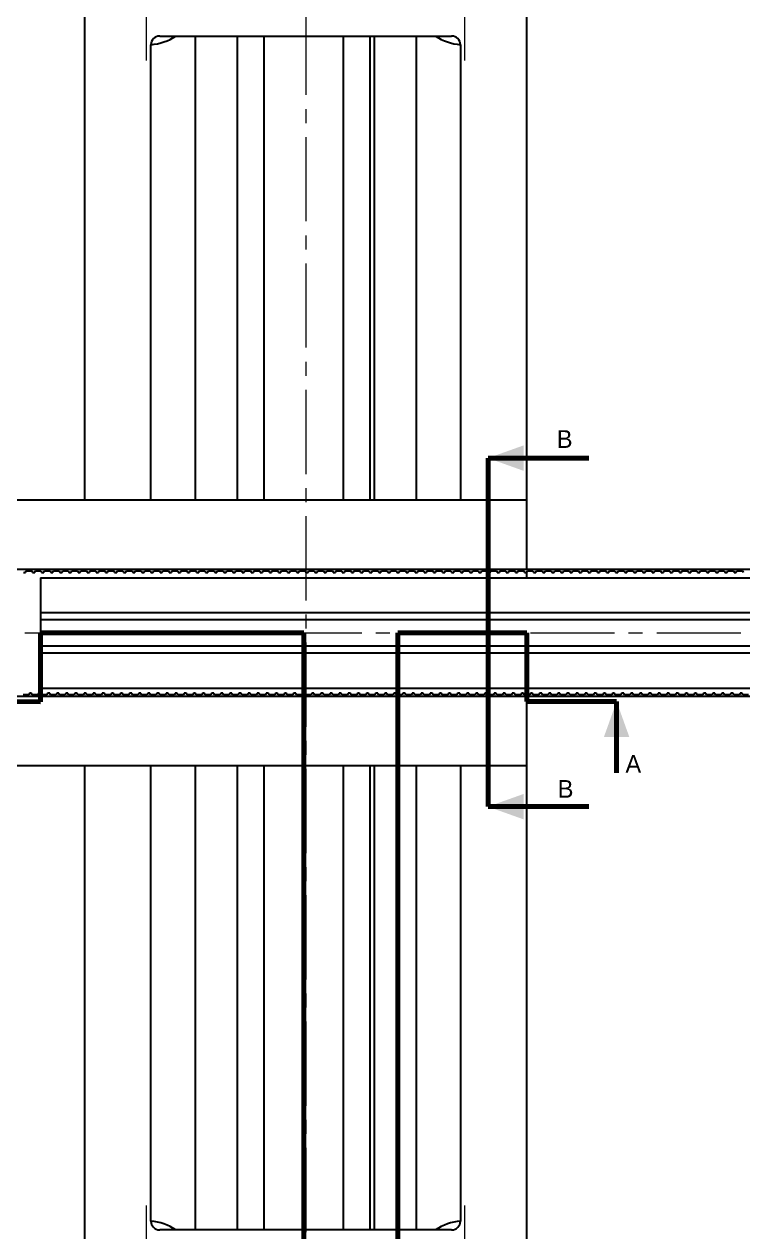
# Model space of a CAD drawing. Header units: millimetres. Extents: x 587 to 10361, y -8386 to 1488.
# Drawn here: x 7581.4 to 7744, y -5028.9 to -4755.8 of the extents above; entities that cross this region are included whole.
import ezdxf

# ---------------------------------------------------------------- set-up
doc = ezdxf.new("R2010")
doc.units = ezdxf.units.MM
doc.linetypes.add('ACAD_ISO10W100', pattern=[18, 12, -3, 0, -3])
doc.linetypes.add('CENTER2', pattern=[28.575, 19.05, -3.175, 3.175, -3.175])
for name, color, linetype, lineweight in [('Bgruba', 130, 'Continuous', 70), ('Gruba', 7, 'Continuous', 30), ('Symetria', 210, 'ACAD_ISO10W100', 0), ('Wymiar', 3, 'Continuous', 20)]:
    doc.layers.add(name, color=color, linetype=linetype, lineweight=lineweight)

# ---------------------------------------------------------------- blocks, each defined once
blk = doc.blocks.new('*U278')
at = {"layer": 'Symetria', "color": 0, "linetype": 'CENTER2', "transparency": 16777216}
for p, q in [((0, 2.4), (0, 15.5)), ((-15.5, 0), (-2.4, 0)), ((2.4, 0), (15.5, 0)), ((0, -15.5), (0, -2.4))]:
    blk.add_line(p, q, dxfattribs=at)
at = {"layer": 'Symetria', "color": 0, "linetype": 'Continuous', "transparency": 16777216}
for p, q in [((-1.2, 0), (1.2, 0)), ((0, -1.2), (0, 1.2))]:
    blk.add_line(p, q, dxfattribs=at)
blk = doc.blocks.new('*U279')
at = {"layer": 'Symetria', "color": 0, "linetype": 'CENTER2', "transparency": 16777216}
for p, q in [((0, 2.4), (0, 15.5)), ((-15.5, 0), (-2.4, 0)), ((2.4, 0), (15.5, 0)), ((0, -15.5), (0, -2.4))]:
    blk.add_line(p, q, dxfattribs=at)
at = {"layer": 'Symetria', "color": 0, "linetype": 'Continuous', "transparency": 16777216}
for p, q in [((-1.2, 0), (1.2, 0)), ((0, -1.2), (0, 1.2))]:
    blk.add_line(p, q, dxfattribs=at)
blk = doc.blocks.new('*U280')
at = {"layer": 'Symetria', "color": 0, "linetype": 'CENTER2', "transparency": 16777216}
for p, q in [((0, 2.4), (0, 15.5)), ((-15.5, 0), (-2.4, 0)), ((2.4, 0), (15.5, 0)), ((0, -15.5), (0, -2.4))]:
    blk.add_line(p, q, dxfattribs=at)
at = {"layer": 'Symetria', "color": 0, "linetype": 'Continuous', "transparency": 16777216}
for p, q in [((-1.2, 0), (1.2, 0)), ((0, -1.2), (0, 1.2))]:
    blk.add_line(p, q, dxfattribs=at)
blk = doc.blocks.new('*U281')
at = {"layer": 'Symetria', "color": 0, "linetype": 'CENTER2', "transparency": 16777216}
for p, q in [((0, 2.4), (0, 15.5)), ((-15.5, 0), (-2.4, 0)), ((2.4, 0), (15.5, 0)), ((0, -15.5), (0, -2.4))]:
    blk.add_line(p, q, dxfattribs=at)
at = {"layer": 'Symetria', "color": 0, "linetype": 'Continuous', "transparency": 16777216}
for p, q in [((-1.2, 0), (1.2, 0)), ((0, -1.2), (0, 1.2))]:
    blk.add_line(p, q, dxfattribs=at)
blk = doc.blocks.new('*U366')
at = {"layer": 'Symetria', "color": 0, "linetype": 'CENTER2', "transparency": 16777216}
blk.add_line((-118.71, 0), (529.84, 0), dxfattribs=at)
blk = doc.blocks.new('*U367')
at = {"layer": 'Symetria', "color": 0, "linetype": 'CENTER2', "transparency": 16777216}
blk.add_line((0, 545.67), (0, -67.34), dxfattribs=at)

msp = doc.modelspace()

# ---------------------------------------------------------------- hatches: boundary and pattern name
at = {"layer": 'Bgruba'}
h = msp.add_hatch(color=256, dxfattribs=at)
h.dxf.hatch_style = 1
h.paths.add_polyline_path([(7694.413, -4851.047), (7687.348, -4853.575), (7687.348, -4853.933), (7694.413, -4853.933)])
h.paths.add_polyline_path([(7694.413, -4853.933), (7687.348, -4853.933), (7687.348, -4854.29), (7694.413, -4856.818)])
h.paths.add_polyline_path([(7687.348, -4853.933), (7686.348, -4853.933), (7687.348, -4854.29)])
h.paths.add_polyline_path([(7687.348, -4853.575), (7686.348, -4853.933), (7687.348, -4853.933)])
h = msp.add_hatch(color=256, dxfattribs=at)
h.dxf.hatch_style = 1
h.paths.add_polyline_path([(7718.312, -4917.039), (7715.785, -4909.974), (7715.427, -4909.974), (7715.427, -4917.039)])
h.paths.add_polyline_path([(7715.427, -4917.039), (7715.427, -4909.974), (7715.069, -4909.974), (7712.541, -4917.039)])
h.paths.add_polyline_path([(7715.427, -4909.974), (7715.427, -4908.974), (7715.069, -4909.974)])
h.paths.add_polyline_path([(7715.785, -4909.974), (7715.427, -4908.974), (7715.427, -4909.974)])
h = msp.add_hatch(color=256, dxfattribs=at)
h.dxf.hatch_style = 1
h.paths.add_polyline_path([(7694.413, -4929.875), (7687.348, -4932.402), (7687.348, -4932.76), (7694.413, -4932.76)])
h.paths.add_polyline_path([(7694.413, -4932.76), (7687.348, -4932.76), (7687.348, -4933.118), (7694.413, -4935.645)])
h.paths.add_polyline_path([(7687.348, -4932.76), (7686.348, -4932.76), (7687.348, -4933.118)])
h.paths.add_polyline_path([(7687.348, -4932.402), (7686.348, -4932.76), (7687.348, -4932.76)])

# ---------------------------------------------------------------- linework, layer by layer
for p, q in [((7686.348, -4853.933), (7686.348, -4932.76)), ((7686.348, -4853.933), (7709.128, -4853.933)), ((7585.11, -4909.032), (7585.11, -4893.474)), ((7585.11, -4893.474), (7644.684, -4893.474)), ((7644.684, -4893.474), (7644.684, -5036.44)), ((7665.919, -5036.44), (7665.919, -4893.474)), ((7665.919, -4893.474), (7695.11, -4893.474)), ((7695.11, -4893.417), (7695.11, -4908.974)), ((7558.378, -4908.974), (7585.11, -4909.032)), ((7695.11, -4908.974), (7715.427, -4908.974)), ((7715.427, -4908.974), (7715.427, -4925.104)), ((7686.348, -4932.76), (7709.128, -4932.76))]:
    msp.add_line(p, q, dxfattribs=at)
at = {"layer": 'Gruba'}
for p, q in [((7595.11, -4745.474), (7595.11, -4863.474)), ((7695.11, -4863.474), (7695.11, -4745.474)), ((7610.11, -4863.474), (7610.11, -4760.474)), ((7612.11, -4758.474), (7678.11, -4758.474)), ((7620.11, -4758.474), (7620.11, -4863.474)), ((7629.585, -4758.474), (7629.585, -4863.474)), ((7635.635, -4758.474), (7635.635, -4863.474)), ((7653.635, -4863.474), (7653.635, -4758.474)), ((7659.635, -4758.474), (7659.635, -4863.474)), ((7660.635, -4758.474), (7660.635, -4863.474)), ((7670.11, -4758.474), (7670.11, -4863.474)), ((7680.11, -4760.474), (7680.11, -4863.474)), ((7695.11, -4863.474), (7495.11, -4863.474)), ((7695.11, -4879.116), (7695.11, -4863.474)), ((7820.538, -4879.119), (7543.962, -4879.113)), ((7581.283, -4879.823), (7581.774, -4879.823)), ((7581.774, -4879.823), (7581.917, -4879.428)), ((7581.917, -4879.428), (7583.2, -4879.428)), ((7583.2, -4879.428), (7583.344, -4879.823)), ((7583.344, -4879.823), (7583.834, -4879.823)), ((7583.834, -4879.823), (7583.978, -4879.428)), ((7583.978, -4879.428), (7585.26, -4879.428)), ((7585.11, -4880.974), (7585.11, -4888.949)), ((7585.11, -4880.974), (7820.538, -4880.974)), ((7585.26, -4879.428), (7585.404, -4879.823)), ((7585.404, -4879.823), (7585.894, -4879.823)), ((7585.894, -4879.823), (7586.038, -4879.428)), ((7586.038, -4879.428), (7587.32, -4879.428)), ((7587.32, -4879.428), (7587.464, -4879.823)), ((7587.464, -4879.823), (7587.955, -4879.823)), ((7587.955, -4879.823), (7588.099, -4879.428)), ((7588.099, -4879.428), (7589.381, -4879.428)), ((7589.381, -4879.428), (7589.525, -4879.823)), ((7589.525, -4879.823), (7590.015, -4879.823)), ((7590.015, -4879.823), (7590.159, -4879.428)), ((7590.159, -4879.428), (7591.441, -4879.428)), ((7591.441, -4879.428), (7591.585, -4879.823)), ((7591.585, -4879.823), (7592.075, -4879.823)), ((7592.075, -4879.823), (7592.219, -4879.428)), ((7592.219, -4879.428), (7593.502, -4879.428)), ((7593.502, -4879.428), (7593.645, -4879.823)), ((7593.645, -4879.823), (7594.136, -4879.823)), ((7594.136, -4879.823), (7594.28, -4879.428)), ((7594.28, -4879.428), (7595.562, -4879.428)), ((7595.562, -4879.428), (7595.706, -4879.823)), ((7595.706, -4879.823), (7596.196, -4879.823)), ((7596.196, -4879.823), (7596.34, -4879.428)), ((7596.34, -4879.428), (7597.622, -4879.428)), ((7597.622, -4879.428), (7597.766, -4879.823)), ((7597.766, -4879.823), (7598.257, -4879.823)), ((7598.257, -4879.823), (7598.4, -4879.428)), ((7598.4, -4879.428), (7599.683, -4879.428)), ((7599.683, -4879.428), (7599.826, -4879.823)), ((7599.826, -4879.823), (7600.317, -4879.823)), ((7600.317, -4879.823), (7600.461, -4879.428)), ((7600.461, -4879.428), (7601.743, -4879.428)), ((7601.743, -4879.428), (7601.887, -4879.823)), ((7601.887, -4879.823), (7602.377, -4879.823)), ((7602.377, -4879.823), (7602.521, -4879.428)), ((7602.521, -4879.428), (7603.803, -4879.428)), ((7603.803, -4879.428), (7603.947, -4879.823)), ((7603.947, -4879.823), (7604.438, -4879.823)), ((7604.438, -4879.823), (7604.581, -4879.428)), ((7604.581, -4879.428), (7605.864, -4879.428)), ((7605.864, -4879.428), (7606.008, -4879.823)), ((7606.008, -4879.823), (7606.498, -4879.823)), ((7606.498, -4879.823), (7606.642, -4879.428)), ((7606.642, -4879.428), (7607.924, -4879.428)), ((7607.924, -4879.428), (7608.068, -4879.823)), ((7608.068, -4879.823), (7608.558, -4879.823)), ((7608.558, -4879.823), (7608.702, -4879.428)), ((7608.702, -4879.428), (7609.984, -4879.428)), ((7609.984, -4879.428), (7610.128, -4879.823)), ((7610.128, -4879.823), (7610.619, -4879.823)), ((7610.619, -4879.823), (7610.762, -4879.428)), ((7610.762, -4879.428), (7612.045, -4879.428)), ((7612.045, -4879.428), (7612.189, -4879.823)), ((7612.189, -4879.823), (7612.679, -4879.823)), ((7612.679, -4879.823), (7612.823, -4879.428)), ((7612.823, -4879.428), (7614.105, -4879.428)), ((7614.105, -4879.428), (7614.249, -4879.823)), ((7614.249, -4879.823), (7614.739, -4879.823)), ((7614.739, -4879.823), (7614.883, -4879.428)), ((7614.883, -4879.428), (7616.166, -4879.428)), ((7616.166, -4879.428), (7616.309, -4879.823)), ((7616.309, -4879.823), (7616.8, -4879.823)), ((7616.8, -4879.823), (7616.944, -4879.428)), ((7616.944, -4879.428), (7618.226, -4879.428)), ((7618.226, -4879.428), (7618.37, -4879.823)), ((7618.37, -4879.823), (7618.86, -4879.823)), ((7618.86, -4879.823), (7619.004, -4879.428)), ((7619.004, -4879.428), (7620.286, -4879.428)), ((7620.286, -4879.428), (7620.43, -4879.823)), ((7620.43, -4879.823), (7620.921, -4879.823)), ((7620.921, -4879.823), (7621.064, -4879.428)), ((7621.064, -4879.428), (7622.347, -4879.428)), ((7622.347, -4879.428), (7622.49, -4879.823)), ((7622.49, -4879.823), (7622.981, -4879.823)), ((7622.981, -4879.823), (7623.125, -4879.428)), ((7623.125, -4879.428), (7624.407, -4879.428)), ((7624.407, -4879.428), (7624.551, -4879.823)), ((7624.551, -4879.823), (7625.041, -4879.823)), ((7625.041, -4879.823), (7625.185, -4879.428)), ((7625.185, -4879.428), (7626.467, -4879.428)), ((7626.467, -4879.428), (7626.611, -4879.823)), ((7626.611, -4879.823), (7627.102, -4879.823)), ((7627.102, -4879.823), (7627.245, -4879.428)), ((7627.245, -4879.428), (7628.528, -4879.428)), ((7628.528, -4879.428), (7628.672, -4879.824)), ((7628.672, -4879.824), (7629.162, -4879.824)), ((7629.162, -4879.824), (7629.306, -4879.428)), ((7629.306, -4879.428), (7630.588, -4879.428)), ((7630.588, -4879.428), (7630.732, -4879.824)), ((7630.732, -4879.824), (7631.222, -4879.824)), ((7631.222, -4879.824), (7631.366, -4879.429)), ((7631.366, -4879.429), (7632.648, -4879.429)), ((7632.648, -4879.429), (7632.792, -4879.824)), ((7632.792, -4879.824), (7633.283, -4879.824)), ((7633.283, -4879.824), (7633.426, -4879.429)), ((7633.426, -4879.429), (7634.709, -4879.429)), ((7634.709, -4879.429), (7634.853, -4879.824)), ((7634.853, -4879.824), (7635.343, -4879.824)), ((7635.343, -4879.824), (7635.487, -4879.429)), ((7635.487, -4879.429), (7636.769, -4879.429)), ((7636.769, -4879.429), (7636.913, -4879.824)), ((7636.913, -4879.824), (7637.403, -4879.824)), ((7637.403, -4879.824), (7637.547, -4879.429)), ((7637.547, -4879.429), (7638.83, -4879.429)), ((7638.83, -4879.429), (7638.973, -4879.824)), ((7638.973, -4879.824), (7639.464, -4879.824)), ((7639.464, -4879.824), (7639.608, -4879.429)), ((7639.608, -4879.429), (7640.89, -4879.429)), ((7640.89, -4879.429), (7641.034, -4879.824)), ((7641.034, -4879.824), (7641.524, -4879.824)), ((7641.524, -4879.824), (7641.668, -4879.429)), ((7641.668, -4879.429), (7642.95, -4879.429)), ((7642.95, -4879.429), (7643.094, -4879.824)), ((7643.094, -4879.824), (7643.584, -4879.824)), ((7643.584, -4879.824), (7643.728, -4879.429)), ((7643.728, -4879.429), (7645.011, -4879.429)), ((7645.011, -4879.429), (7645.154, -4879.824)), ((7645.154, -4879.824), (7645.645, -4879.824)), ((7645.645, -4879.824), (7645.789, -4879.429)), ((7645.789, -4879.429), (7647.071, -4879.429)), ((7647.071, -4879.429), (7647.215, -4879.824)), ((7647.215, -4879.824), (7647.705, -4879.824)), ((7647.705, -4879.824), (7647.849, -4879.429)), ((7647.849, -4879.429), (7649.131, -4879.429)), ((7649.131, -4879.429), (7649.275, -4879.824)), ((7649.275, -4879.824), (7649.766, -4879.824)), ((7649.766, -4879.824), (7649.909, -4879.429)), ((7649.909, -4879.429), (7651.192, -4879.429)), ((7651.192, -4879.429), (7651.336, -4879.824)), ((7651.336, -4879.824), (7651.826, -4879.824)), ((7651.826, -4879.824), (7651.97, -4879.429)), ((7651.97, -4879.429), (7653.252, -4879.429)), ((7653.252, -4879.429), (7653.396, -4879.824)), ((7653.396, -4879.824), (7653.886, -4879.824)), ((7653.886, -4879.824), (7654.03, -4879.429)), ((7654.03, -4879.429), (7655.312, -4879.429)), ((7655.312, -4879.429), (7655.456, -4879.824)), ((7655.456, -4879.824), (7655.947, -4879.824)), ((7655.947, -4879.824), (7656.09, -4879.429)), ((7656.09, -4879.429), (7657.373, -4879.429)), ((7657.373, -4879.429), (7657.517, -4879.824)), ((7657.517, -4879.824), (7658.007, -4879.824)), ((7658.007, -4879.824), (7658.151, -4879.429)), ((7658.151, -4879.429), (7659.433, -4879.429)), ((7659.433, -4879.429), (7659.577, -4879.824)), ((7659.577, -4879.824), (7660.067, -4879.824)), ((7660.067, -4879.824), (7660.211, -4879.429)), ((7660.211, -4879.429), (7661.494, -4879.429)), ((7661.494, -4879.429), (7661.637, -4879.824)), ((7661.637, -4879.824), (7662.128, -4879.824)), ((7662.128, -4879.824), (7662.272, -4879.429)), ((7662.272, -4879.429), (7663.554, -4879.429)), ((7663.554, -4879.429), (7663.698, -4879.824)), ((7663.698, -4879.824), (7664.188, -4879.824)), ((7664.188, -4879.824), (7664.332, -4879.429)), ((7664.332, -4879.429), (7665.614, -4879.429)), ((7665.614, -4879.429), (7665.758, -4879.824)), ((7665.758, -4879.824), (7666.248, -4879.824)), ((7666.248, -4879.824), (7666.392, -4879.429)), ((7666.392, -4879.429), (7667.675, -4879.429)), ((7667.675, -4879.429), (7667.818, -4879.824)), ((7667.818, -4879.824), (7668.309, -4879.824)), ((7668.309, -4879.824), (7668.453, -4879.429)), ((7668.453, -4879.429), (7669.735, -4879.429)), ((7669.735, -4879.429), (7669.879, -4879.824)), ((7669.879, -4879.824), (7670.369, -4879.824)), ((7670.369, -4879.824), (7670.513, -4879.429)), ((7670.513, -4879.429), (7671.795, -4879.429)), ((7671.795, -4879.429), (7671.939, -4879.824)), ((7671.939, -4879.824), (7672.43, -4879.824)), ((7672.43, -4879.824), (7672.573, -4879.429)), ((7672.573, -4879.429), (7673.856, -4879.429)), ((7673.856, -4879.429), (7673.999, -4879.824)), ((7673.999, -4879.824), (7674.49, -4879.824)), ((7674.49, -4879.824), (7674.634, -4879.429)), ((7674.634, -4879.429), (7675.916, -4879.429)), ((7675.916, -4879.429), (7676.06, -4879.824)), ((7676.06, -4879.824), (7676.55, -4879.824)), ((7676.55, -4879.824), (7676.694, -4879.429)), ((7676.694, -4879.429), (7677.976, -4879.429)), ((7677.976, -4879.429), (7678.12, -4879.825)), ((7678.12, -4879.825), (7678.611, -4879.825)), ((7678.611, -4879.825), (7678.754, -4879.429)), ((7678.754, -4879.429), (7680.037, -4879.429)), ((7680.037, -4879.429), (7680.181, -4879.825)), ((7680.181, -4879.825), (7680.671, -4879.825)), ((7680.671, -4879.825), (7680.815, -4879.43)), ((7680.815, -4879.43), (7682.097, -4879.43)), ((7682.097, -4879.43), (7682.241, -4879.825)), ((7682.241, -4879.825), (7682.731, -4879.825)), ((7682.731, -4879.825), (7682.875, -4879.43)), ((7682.875, -4879.43), (7684.158, -4879.43)), ((7684.158, -4879.43), (7684.301, -4879.825)), ((7684.301, -4879.825), (7684.792, -4879.825)), ((7684.792, -4879.825), (7684.936, -4879.43)), ((7684.936, -4879.43), (7686.218, -4879.43)), ((7686.218, -4879.43), (7686.362, -4879.825)), ((7686.362, -4879.825), (7686.852, -4879.825)), ((7686.852, -4879.825), (7686.996, -4879.43)), ((7686.996, -4879.43), (7688.278, -4879.43)), ((7688.278, -4879.43), (7688.422, -4879.825)), ((7688.422, -4879.825), (7688.912, -4879.825)), ((7688.912, -4879.825), (7689.056, -4879.43)), ((7689.056, -4879.43), (7690.339, -4879.43)), ((7690.339, -4879.43), (7690.482, -4879.825)), ((7690.482, -4879.825), (7690.973, -4879.825)), ((7690.973, -4879.825), (7691.117, -4879.43)), ((7691.117, -4879.43), (7692.399, -4879.43)), ((7692.399, -4879.43), (7692.543, -4879.825)), ((7692.543, -4879.825), (7693.033, -4879.825)), ((7693.033, -4879.825), (7693.177, -4879.43)), ((7693.177, -4879.43), (7694.459, -4879.43)), ((7694.459, -4879.43), (7694.603, -4879.825)), ((7694.603, -4879.825), (7695.094, -4879.825)), ((7695.094, -4879.825), (7695.237, -4879.43)), ((7695.11, -4880.974), (7695.11, -4879.778)), ((7695.237, -4879.43), (7696.52, -4879.43)), ((7696.52, -4879.43), (7696.663, -4879.825)), ((7696.663, -4879.825), (7697.154, -4879.825)), ((7697.154, -4879.825), (7697.298, -4879.43)), ((7697.298, -4879.43), (7698.58, -4879.43)), ((7698.58, -4879.43), (7698.724, -4879.825)), ((7698.724, -4879.825), (7699.214, -4879.825)), ((7699.214, -4879.825), (7699.358, -4879.43)), ((7699.358, -4879.43), (7700.64, -4879.43)), ((7700.64, -4879.43), (7700.784, -4879.825)), ((7700.784, -4879.825), (7701.275, -4879.825)), ((7701.275, -4879.825), (7701.418, -4879.43)), ((7701.418, -4879.43), (7702.701, -4879.43)), ((7702.701, -4879.43), (7702.845, -4879.825)), ((7702.845, -4879.825), (7703.335, -4879.825)), ((7703.335, -4879.825), (7703.479, -4879.43)), ((7703.479, -4879.43), (7704.761, -4879.43)), ((7704.761, -4879.43), (7704.905, -4879.825)), ((7704.905, -4879.825), (7705.395, -4879.825)), ((7705.395, -4879.825), (7705.539, -4879.43)), ((7705.539, -4879.43), (7706.822, -4879.43)), ((7706.822, -4879.43), (7706.965, -4879.825)), ((7706.965, -4879.825), (7707.456, -4879.825)), ((7707.456, -4879.825), (7707.6, -4879.43)), ((7707.6, -4879.43), (7708.882, -4879.43)), ((7708.882, -4879.43), (7709.026, -4879.825)), ((7709.026, -4879.825), (7709.516, -4879.825)), ((7709.516, -4879.825), (7709.66, -4879.43)), ((7709.66, -4879.43), (7710.942, -4879.43)), ((7710.942, -4879.43), (7711.086, -4879.825)), ((7711.086, -4879.825), (7711.576, -4879.825)), ((7711.576, -4879.825), (7711.72, -4879.43)), ((7711.72, -4879.43), (7713.003, -4879.43)), ((7713.003, -4879.43), (7713.146, -4879.825)), ((7713.146, -4879.825), (7713.637, -4879.825)), ((7713.637, -4879.825), (7713.781, -4879.43)), ((7713.781, -4879.43), (7715.063, -4879.43)), ((7715.063, -4879.43), (7715.207, -4879.825)), ((7715.207, -4879.825), (7715.697, -4879.825)), ((7715.697, -4879.825), (7715.841, -4879.43)), ((7715.841, -4879.43), (7717.123, -4879.43)), ((7717.123, -4879.43), (7717.267, -4879.825)), ((7717.267, -4879.825), (7717.758, -4879.825)), ((7717.758, -4879.825), (7717.901, -4879.43)), ((7717.901, -4879.43), (7719.184, -4879.43)), ((7719.184, -4879.43), (7719.327, -4879.825)), ((7719.327, -4879.825), (7719.818, -4879.825)), ((7719.818, -4879.825), (7719.962, -4879.43)), ((7719.962, -4879.43), (7721.244, -4879.43)), ((7721.244, -4879.43), (7721.388, -4879.825)), ((7721.388, -4879.825), (7721.878, -4879.825)), ((7721.878, -4879.825), (7722.022, -4879.43)), ((7722.022, -4879.43), (7723.304, -4879.43)), ((7723.304, -4879.43), (7723.448, -4879.825)), ((7723.448, -4879.825), (7723.939, -4879.825)), ((7723.939, -4879.825), (7724.082, -4879.43)), ((7724.082, -4879.43), (7725.365, -4879.43)), ((7725.365, -4879.43), (7725.509, -4879.825)), ((7725.509, -4879.825), (7725.999, -4879.825)), ((7725.999, -4879.825), (7726.143, -4879.43)), ((7726.143, -4879.43), (7727.425, -4879.43)), ((7727.425, -4879.43), (7727.569, -4879.826)), ((7727.569, -4879.826), (7728.059, -4879.826)), ((7728.059, -4879.826), (7728.203, -4879.43)), ((7728.203, -4879.43), (7729.485, -4879.43)), ((7729.485, -4879.43), (7729.629, -4879.826)), ((7729.629, -4879.826), (7730.12, -4879.826)), ((7730.12, -4879.826), (7730.264, -4879.431)), ((7730.264, -4879.431), (7731.546, -4879.431)), ((7731.546, -4879.431), (7731.69, -4879.826)), ((7731.69, -4879.826), (7732.18, -4879.826)), ((7732.18, -4879.826), (7732.324, -4879.431)), ((7732.324, -4879.431), (7733.606, -4879.431)), ((7733.606, -4879.431), (7733.75, -4879.826)), ((7733.75, -4879.826), (7734.24, -4879.826)), ((7734.24, -4879.826), (7734.384, -4879.431)), ((7734.384, -4879.431), (7735.667, -4879.431)), ((7735.667, -4879.431), (7735.81, -4879.826)), ((7735.81, -4879.826), (7736.301, -4879.826)), ((7736.301, -4879.826), (7736.445, -4879.431)), ((7736.445, -4879.431), (7737.727, -4879.431)), ((7737.727, -4879.431), (7737.871, -4879.826)), ((7737.871, -4879.826), (7738.361, -4879.826)), ((7738.361, -4879.826), (7738.505, -4879.431)), ((7738.505, -4879.431), (7739.787, -4879.431)), ((7739.787, -4879.431), (7739.931, -4879.826)), ((7739.931, -4879.826), (7740.422, -4879.826)), ((7740.422, -4879.826), (7740.565, -4879.431)), ((7740.565, -4879.431), (7741.848, -4879.431)), ((7741.848, -4879.431), (7741.991, -4879.826)), ((7741.991, -4879.826), (7742.482, -4879.826)), ((7742.482, -4879.826), (7742.626, -4879.431)), ((7742.626, -4879.431), (7743.908, -4879.431)), ((7743.908, -4879.431), (7744.052, -4879.826)), ((7585.11, -4888.949), (7585.11, -4890.449)), ((7817.063, -4888.949), (7585.11, -4888.949)), ((7585.11, -4890.449), (7585.11, -4896.499)), ((7585.11, -4890.449), (7815.563, -4890.449)), ((7585.11, -4896.499), (7585.11, -4897.999)), ((7815.563, -4896.499), (7585.11, -4896.499)), ((7585.11, -4897.999), (7585.11, -4905.974)), ((7585.11, -4897.999), (7817.063, -4897.999)), ((7544.035, -4907.781), (7810.538, -4907.786)), ((7582.484, -4907.468), (7581.202, -4907.468)), ((7582.628, -4907.073), (7582.484, -4907.468)), ((7583.119, -4907.073), (7582.628, -4907.073)), ((7583.262, -4907.468), (7583.119, -4907.073)), ((7584.545, -4907.468), (7583.262, -4907.468)), ((7584.689, -4907.073), (7584.545, -4907.468)), ((7585.179, -4907.073), (7584.689, -4907.073)), ((7585.11, -4905.974), (7810.538, -4905.974)), ((7585.323, -4907.468), (7585.179, -4907.073)), ((7586.605, -4907.468), (7585.323, -4907.468)), ((7586.749, -4907.073), (7586.605, -4907.468)), ((7587.239, -4907.073), (7586.749, -4907.073)), ((7587.383, -4907.468), (7587.239, -4907.073)), ((7588.666, -4907.468), (7587.383, -4907.468)), ((7588.809, -4907.073), (7588.666, -4907.468)), ((7589.3, -4907.073), (7588.809, -4907.073)), ((7589.444, -4907.468), (7589.3, -4907.073)), ((7590.726, -4907.468), (7589.444, -4907.468)), ((7590.87, -4907.073), (7590.726, -4907.468)), ((7591.36, -4907.073), (7590.87, -4907.073)), ((7591.504, -4907.468), (7591.36, -4907.073)), ((7592.786, -4907.468), (7591.504, -4907.468)), ((7592.93, -4907.073), (7592.786, -4907.468)), ((7593.421, -4907.073), (7592.93, -4907.073)), ((7593.564, -4907.468), (7593.421, -4907.073)), ((7594.847, -4907.468), (7593.564, -4907.468)), ((7594.99, -4907.073), (7594.847, -4907.468)), ((7595.481, -4907.073), (7594.99, -4907.073)), ((7595.625, -4907.468), (7595.481, -4907.073)), ((7596.907, -4907.468), (7595.625, -4907.468)), ((7597.051, -4907.073), (7596.907, -4907.468)), ((7597.541, -4907.073), (7597.051, -4907.073)), ((7597.685, -4907.468), (7597.541, -4907.073)), ((7598.967, -4907.468), (7597.685, -4907.468)), ((7599.111, -4907.073), (7598.967, -4907.468)), ((7599.602, -4907.073), (7599.111, -4907.073)), ((7599.745, -4907.468), (7599.602, -4907.073)), ((7601.028, -4907.468), (7599.745, -4907.468)), ((7601.172, -4907.073), (7601.028, -4907.468)), ((7601.662, -4907.073), (7601.172, -4907.073)), ((7601.806, -4907.468), (7601.662, -4907.073)), ((7603.088, -4907.468), (7601.806, -4907.468)), ((7603.232, -4907.073), (7603.088, -4907.468)), ((7603.722, -4907.073), (7603.232, -4907.073)), ((7603.866, -4907.468), (7603.722, -4907.073)), ((7605.148, -4907.468), (7603.866, -4907.468)), ((7605.292, -4907.073), (7605.148, -4907.468)), ((7605.783, -4907.073), (7605.292, -4907.073)), ((7605.926, -4907.468), (7605.783, -4907.073)), ((7607.209, -4907.468), (7605.926, -4907.468)), ((7607.353, -4907.073), (7607.209, -4907.468)), ((7607.843, -4907.073), (7607.353, -4907.073)), ((7607.987, -4907.468), (7607.843, -4907.073)), ((7609.269, -4907.468), (7607.987, -4907.468)), ((7609.413, -4907.073), (7609.269, -4907.468)), ((7609.903, -4907.073), (7609.413, -4907.073)), ((7610.047, -4907.468), (7609.903, -4907.073)), ((7611.33, -4907.468), (7610.047, -4907.468)), ((7611.473, -4907.073), (7611.33, -4907.468)), ((7611.964, -4907.073), (7611.473, -4907.073)), ((7612.108, -4907.468), (7611.964, -4907.073)), ((7613.39, -4907.468), (7612.108, -4907.468)), ((7613.534, -4907.073), (7613.39, -4907.468)), ((7614.024, -4907.073), (7613.534, -4907.073)), ((7614.168, -4907.468), (7614.024, -4907.073)), ((7615.45, -4907.468), (7614.168, -4907.468)), ((7615.594, -4907.073), (7615.45, -4907.468)), ((7616.085, -4907.073), (7615.594, -4907.073)), ((7616.228, -4907.468), (7616.085, -4907.073)), ((7617.511, -4907.468), (7616.228, -4907.468)), ((7617.654, -4907.073), (7617.511, -4907.468)), ((7618.145, -4907.073), (7617.654, -4907.073)), ((7618.289, -4907.468), (7618.145, -4907.073)), ((7619.571, -4907.468), (7618.289, -4907.468)), ((7619.715, -4907.073), (7619.571, -4907.468)), ((7620.205, -4907.073), (7619.715, -4907.073)), ((7620.349, -4907.468), (7620.205, -4907.073)), ((7621.631, -4907.468), (7620.349, -4907.468)), ((7621.775, -4907.073), (7621.631, -4907.468)), ((7622.266, -4907.073), (7621.775, -4907.073)), ((7622.409, -4907.468), (7622.266, -4907.073)), ((7623.692, -4907.468), (7622.409, -4907.468)), ((7623.836, -4907.073), (7623.692, -4907.468)), ((7624.326, -4907.073), (7623.836, -4907.073)), ((7624.47, -4907.468), (7624.326, -4907.073)), ((7625.752, -4907.469), (7624.47, -4907.468)), ((7625.896, -4907.073), (7625.752, -4907.469)), ((7626.386, -4907.073), (7625.896, -4907.073)), ((7626.53, -4907.469), (7626.386, -4907.073)), ((7627.812, -4907.469), (7626.53, -4907.469)), ((7627.956, -4907.074), (7627.812, -4907.469)), ((7628.447, -4907.074), (7627.956, -4907.074)), ((7628.59, -4907.469), (7628.447, -4907.074)), ((7629.873, -4907.469), (7628.59, -4907.469)), ((7630.017, -4907.074), (7629.873, -4907.469)), ((7630.507, -4907.074), (7630.017, -4907.074)), ((7630.651, -4907.469), (7630.507, -4907.074)), ((7631.933, -4907.469), (7630.651, -4907.469)), ((7632.077, -4907.074), (7631.933, -4907.469)), ((7632.567, -4907.074), (7632.077, -4907.074)), ((7632.711, -4907.469), (7632.567, -4907.074)), ((7633.994, -4907.469), (7632.711, -4907.469)), ((7634.137, -4907.074), (7633.994, -4907.469)), ((7634.628, -4907.074), (7634.137, -4907.074)), ((7634.772, -4907.469), (7634.628, -4907.074)), ((7636.054, -4907.469), (7634.772, -4907.469)), ((7636.198, -4907.074), (7636.054, -4907.469)), ((7636.688, -4907.074), (7636.198, -4907.074)), ((7636.832, -4907.469), (7636.688, -4907.074)), ((7638.114, -4907.469), (7636.832, -4907.469)), ((7638.258, -4907.074), (7638.114, -4907.469)), ((7638.748, -4907.074), (7638.258, -4907.074)), ((7638.892, -4907.469), (7638.748, -4907.074)), ((7640.175, -4907.469), (7638.892, -4907.469)), ((7640.318, -4907.074), (7640.175, -4907.469)), ((7640.809, -4907.074), (7640.318, -4907.074)), ((7640.953, -4907.469), (7640.809, -4907.074)), ((7642.235, -4907.469), (7640.953, -4907.469)), ((7642.379, -4907.074), (7642.235, -4907.469)), ((7642.869, -4907.074), (7642.379, -4907.074)), ((7643.013, -4907.469), (7642.869, -4907.074)), ((7644.295, -4907.469), (7643.013, -4907.469)), ((7644.439, -4907.074), (7644.295, -4907.469)), ((7644.93, -4907.074), (7644.439, -4907.074)), ((7645.073, -4907.469), (7644.93, -4907.074)), ((7646.356, -4907.469), (7645.073, -4907.469)), ((7646.5, -4907.074), (7646.356, -4907.469)), ((7646.99, -4907.074), (7646.5, -4907.074)), ((7647.134, -4907.469), (7646.99, -4907.074)), ((7648.416, -4907.469), (7647.134, -4907.469)), ((7648.56, -4907.074), (7648.416, -4907.469)), ((7649.05, -4907.074), (7648.56, -4907.074)), ((7649.194, -4907.469), (7649.05, -4907.074)), ((7650.476, -4907.469), (7649.194, -4907.469)), ((7650.62, -4907.074), (7650.476, -4907.469)), ((7651.111, -4907.074), (7650.62, -4907.074)), ((7651.254, -4907.469), (7651.111, -4907.074)), ((7652.537, -4907.469), (7651.254, -4907.469)), ((7652.681, -4907.074), (7652.537, -4907.469)), ((7653.171, -4907.074), (7652.681, -4907.074)), ((7653.315, -4907.469), (7653.171, -4907.074)), ((7654.597, -4907.469), (7653.315, -4907.469)), ((7654.741, -4907.074), (7654.597, -4907.469)), ((7655.231, -4907.074), (7654.741, -4907.074)), ((7655.375, -4907.469), (7655.231, -4907.074)), ((7656.658, -4907.469), (7655.375, -4907.469)), ((7656.801, -4907.074), (7656.658, -4907.469)), ((7657.292, -4907.074), (7656.801, -4907.074)), ((7657.436, -4907.469), (7657.292, -4907.074)), ((7658.718, -4907.469), (7657.436, -4907.469)), ((7658.862, -4907.074), (7658.718, -4907.469)), ((7659.352, -4907.074), (7658.862, -4907.074)), ((7659.496, -4907.469), (7659.352, -4907.074)), ((7660.778, -4907.469), (7659.496, -4907.469)), ((7660.922, -4907.074), (7660.778, -4907.469)), ((7661.412, -4907.074), (7660.922, -4907.074)), ((7661.556, -4907.469), (7661.412, -4907.074)), ((7662.839, -4907.469), (7661.556, -4907.469)), ((7662.982, -4907.074), (7662.839, -4907.469)), ((7663.473, -4907.074), (7662.982, -4907.074)), ((7663.617, -4907.469), (7663.473, -4907.074)), ((7664.899, -4907.469), (7663.617, -4907.469)), ((7665.043, -4907.074), (7664.899, -4907.469)), ((7665.533, -4907.074), (7665.043, -4907.074)), ((7665.677, -4907.469), (7665.533, -4907.074)), ((7666.959, -4907.469), (7665.677, -4907.469)), ((7667.103, -4907.074), (7666.959, -4907.469)), ((7667.594, -4907.074), (7667.103, -4907.074)), ((7667.737, -4907.469), (7667.594, -4907.074)), ((7669.02, -4907.469), (7667.737, -4907.469)), ((7669.163, -4907.074), (7669.02, -4907.469)), ((7669.654, -4907.074), (7669.163, -4907.074)), ((7669.798, -4907.469), (7669.654, -4907.074)), ((7671.08, -4907.469), (7669.798, -4907.469)), ((7671.224, -4907.074), (7671.08, -4907.469)), ((7671.714, -4907.074), (7671.224, -4907.074)), ((7671.858, -4907.469), (7671.714, -4907.074)), ((7673.14, -4907.469), (7671.858, -4907.469)), ((7673.284, -4907.074), (7673.14, -4907.469)), ((7673.775, -4907.074), (7673.284, -4907.074)), ((7673.918, -4907.469), (7673.775, -4907.074)), ((7675.201, -4907.47), (7673.918, -4907.469)), ((7675.345, -4907.074), (7675.201, -4907.47)), ((7675.835, -4907.074), (7675.345, -4907.074)), ((7675.979, -4907.47), (7675.835, -4907.074)), ((7677.261, -4907.47), (7675.979, -4907.47)), ((7677.405, -4907.075), (7677.261, -4907.47)), ((7677.895, -4907.075), (7677.405, -4907.075)), ((7678.039, -4907.47), (7677.895, -4907.075)), ((7679.322, -4907.47), (7678.039, -4907.47)), ((7679.465, -4907.075), (7679.322, -4907.47)), ((7679.956, -4907.075), (7679.465, -4907.075)), ((7680.1, -4907.47), (7679.956, -4907.075)), ((7681.382, -4907.47), (7680.1, -4907.47)), ((7681.526, -4907.075), (7681.382, -4907.47)), ((7682.016, -4907.075), (7681.526, -4907.075)), ((7682.16, -4907.47), (7682.016, -4907.075)), ((7683.442, -4907.47), (7682.16, -4907.47)), ((7683.586, -4907.075), (7683.442, -4907.47)), ((7684.076, -4907.075), (7683.586, -4907.075)), ((7684.22, -4907.47), (7684.076, -4907.075)), ((7685.503, -4907.47), (7684.22, -4907.47)), ((7685.646, -4907.075), (7685.503, -4907.47)), ((7686.137, -4907.075), (7685.646, -4907.075)), ((7686.281, -4907.47), (7686.137, -4907.075)), ((7687.563, -4907.47), (7686.281, -4907.47)), ((7687.707, -4907.075), (7687.563, -4907.47)), ((7688.197, -4907.075), (7687.707, -4907.075)), ((7688.341, -4907.47), (7688.197, -4907.075)), ((7689.623, -4907.47), (7688.341, -4907.47)), ((7689.767, -4907.075), (7689.623, -4907.47)), ((7690.258, -4907.075), (7689.767, -4907.075)), ((7690.401, -4907.47), (7690.258, -4907.075)), ((7691.684, -4907.47), (7690.401, -4907.47)), ((7691.827, -4907.075), (7691.684, -4907.47)), ((7692.318, -4907.075), (7691.827, -4907.075)), ((7692.462, -4907.47), (7692.318, -4907.075)), ((7693.744, -4907.47), (7692.462, -4907.47)), ((7693.888, -4907.075), (7693.744, -4907.47)), ((7694.378, -4907.075), (7693.888, -4907.075)), ((7694.522, -4907.47), (7694.378, -4907.075)), ((7695.804, -4907.47), (7694.522, -4907.47)), ((7695.11, -4907.47), (7695.11, -4905.974)), ((7695.11, -4923.474), (7695.11, -4907.784)), ((7695.948, -4907.075), (7695.804, -4907.47)), ((7696.439, -4907.075), (7695.948, -4907.075)), ((7696.582, -4907.47), (7696.439, -4907.075)), ((7697.865, -4907.47), (7696.582, -4907.47)), ((7698.009, -4907.075), (7697.865, -4907.47)), ((7698.499, -4907.075), (7698.009, -4907.075)), ((7698.643, -4907.47), (7698.499, -4907.075)), ((7699.925, -4907.47), (7698.643, -4907.47)), ((7700.069, -4907.075), (7699.925, -4907.47)), ((7700.559, -4907.075), (7700.069, -4907.075)), ((7700.703, -4907.47), (7700.559, -4907.075)), ((7701.985, -4907.47), (7700.703, -4907.47)), ((7702.129, -4907.075), (7701.985, -4907.47)), ((7702.62, -4907.075), (7702.129, -4907.075)), ((7702.764, -4907.47), (7702.62, -4907.075)), ((7704.046, -4907.47), (7702.764, -4907.47)), ((7704.19, -4907.075), (7704.046, -4907.47)), ((7704.68, -4907.075), (7704.19, -4907.075)), ((7704.824, -4907.47), (7704.68, -4907.075)), ((7706.106, -4907.47), (7704.824, -4907.47)), ((7706.25, -4907.075), (7706.106, -4907.47)), ((7706.74, -4907.075), (7706.25, -4907.075)), ((7706.884, -4907.47), (7706.74, -4907.075)), ((7708.167, -4907.47), (7706.884, -4907.47)), ((7708.31, -4907.075), (7708.167, -4907.47)), ((7708.801, -4907.075), (7708.31, -4907.075)), ((7708.945, -4907.47), (7708.801, -4907.075)), ((7710.227, -4907.47), (7708.945, -4907.47)), ((7710.371, -4907.075), (7710.227, -4907.47)), ((7710.861, -4907.075), (7710.371, -4907.075)), ((7711.005, -4907.47), (7710.861, -4907.075)), ((7712.287, -4907.47), (7711.005, -4907.47)), ((7712.431, -4907.075), (7712.287, -4907.47)), ((7712.922, -4907.075), (7712.431, -4907.075)), ((7713.065, -4907.47), (7712.922, -4907.075)), ((7714.348, -4907.47), (7713.065, -4907.47)), ((7714.491, -4907.075), (7714.348, -4907.47)), ((7714.982, -4907.075), (7714.491, -4907.075)), ((7715.126, -4907.47), (7714.982, -4907.075)), ((7716.408, -4907.47), (7715.126, -4907.47)), ((7716.552, -4907.075), (7716.408, -4907.47)), ((7717.042, -4907.075), (7716.552, -4907.075)), ((7717.186, -4907.47), (7717.042, -4907.075)), ((7718.468, -4907.47), (7717.186, -4907.47)), ((7718.612, -4907.075), (7718.468, -4907.47)), ((7719.103, -4907.075), (7718.612, -4907.075)), ((7719.246, -4907.47), (7719.103, -4907.075)), ((7720.529, -4907.47), (7719.246, -4907.47)), ((7720.673, -4907.075), (7720.529, -4907.47)), ((7721.163, -4907.075), (7720.673, -4907.075)), ((7721.307, -4907.47), (7721.163, -4907.075)), ((7722.589, -4907.47), (7721.307, -4907.47)), ((7722.733, -4907.075), (7722.589, -4907.47)), ((7723.223, -4907.075), (7722.733, -4907.075)), ((7723.367, -4907.47), (7723.223, -4907.075)), ((7724.649, -4907.471), (7723.367, -4907.47)), ((7724.793, -4907.075), (7724.649, -4907.471)), ((7725.284, -4907.075), (7724.793, -4907.075)), ((7725.428, -4907.471), (7725.284, -4907.075)), ((7726.71, -4907.471), (7725.428, -4907.471)), ((7726.854, -4907.076), (7726.71, -4907.471)), ((7727.344, -4907.076), (7726.854, -4907.076)), ((7727.488, -4907.471), (7727.344, -4907.076)), ((7728.77, -4907.471), (7727.488, -4907.471)), ((7728.914, -4907.076), (7728.77, -4907.471)), ((7729.404, -4907.076), (7728.914, -4907.076)), ((7729.548, -4907.471), (7729.404, -4907.076)), ((7730.831, -4907.471), (7729.548, -4907.471)), ((7730.974, -4907.076), (7730.831, -4907.471)), ((7731.465, -4907.076), (7730.974, -4907.076)), ((7731.609, -4907.471), (7731.465, -4907.076)), ((7732.891, -4907.471), (7731.609, -4907.471)), ((7733.035, -4907.076), (7732.891, -4907.471)), ((7733.525, -4907.076), (7733.035, -4907.076)), ((7733.669, -4907.471), (7733.525, -4907.076)), ((7734.951, -4907.471), (7733.669, -4907.471)), ((7735.095, -4907.076), (7734.951, -4907.471)), ((7735.586, -4907.076), (7735.095, -4907.076)), ((7735.729, -4907.471), (7735.586, -4907.076)), ((7737.012, -4907.471), (7735.729, -4907.471)), ((7737.155, -4907.076), (7737.012, -4907.471)), ((7737.646, -4907.076), (7737.155, -4907.076)), ((7737.79, -4907.471), (7737.646, -4907.076)), ((7739.072, -4907.471), (7737.79, -4907.471)), ((7739.216, -4907.076), (7739.072, -4907.471)), ((7739.706, -4907.076), (7739.216, -4907.076)), ((7739.85, -4907.471), (7739.706, -4907.076)), ((7741.132, -4907.471), (7739.85, -4907.471)), ((7741.276, -4907.076), (7741.132, -4907.471)), ((7741.767, -4907.076), (7741.276, -4907.076)), ((7741.91, -4907.471), (7741.767, -4907.076)), ((7743.193, -4907.471), (7741.91, -4907.471)), ((7743.337, -4907.076), (7743.193, -4907.471)), ((7743.827, -4907.076), (7743.337, -4907.076)), ((7743.971, -4907.471), (7743.827, -4907.076)), ((7745.253, -4907.471), (7743.971, -4907.471)), ((7495.11, -4923.474), (7695.11, -4923.474)), ((7595.11, -4923.474), (7595.11, -5041.474)), ((7610.11, -5026.474), (7610.11, -4923.474)), ((7620.11, -4923.474), (7620.11, -5028.474)), ((7629.585, -4923.474), (7629.585, -5028.474)), ((7635.635, -4923.474), (7635.635, -5028.474)), ((7653.635, -5028.474), (7653.635, -4923.474)), ((7659.635, -4923.474), (7659.635, -5028.474)), ((7660.635, -4923.474), (7660.635, -5028.474)), ((7670.11, -4923.474), (7670.11, -5028.474)), ((7680.11, -4923.474), (7680.11, -5026.474)), ((7695.11, -5041.474), (7695.11, -4923.474)), ((7678.11, -5028.474), (7612.11, -5028.474))]:
    msp.add_line(p, q, dxfattribs=at)
for centre, radius, start, end in [((7612.11, -4760.474), 2, 90, 180), ((7609.11, -4748.474), 12, 274.78228, 303.55731), ((7681.11, -4748.474), 12, 236.44269, 265.21772), ((7678.11, -4760.474), 2, 0, 90), ((7612.11, -5026.474), 2, 180, 270), ((7609.11, -5038.474), 12, 56.44269, 85.21772), ((7681.11, -5038.474), 12, 94.78228, 123.55731), ((7678.11, -5026.474), 2, 270, 0)]:
    msp.add_arc(centre, radius, start, end, dxfattribs=at)

# ---------------------------------------------------------------- block references
at = {"layer": 'Symetria', "linetype": 'CENTER2'}
for name, p in [('*U367', (7645.11, -5069.819)), ('*U278', (7609.11, -4748.474)), ('*U279', (7681.11, -4748.474)), ('*U366', (7700.324, -4893.474)), ('*U280', (7609.11, -5038.474)), ('*U281', (7681.11, -5038.474))]:
    msp.add_blockref(name, p, dxfattribs=at)

# ---------------------------------------------------------------- texts
at = {"layer": 'Wymiar', "char_height": 4, "attachment_point": 1}
for s, width, insert in [('B', 7.2362, (7701.892, -4847.619)), ('A', 9.71702, (7717.424, -4921.104)), ('B', 7.2362, (7702.098, -4926.739))]:
    msp.add_mtext_dynamic_manual_height_columns(s, width=width, gutter_width=12.5, heights=[0], dxfattribs=dict(at, insert=insert))

doc.saveas('drawing.dxf')
